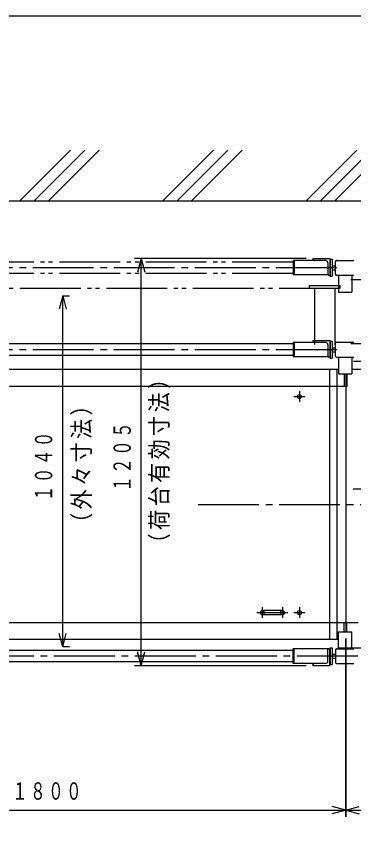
# Model space of a CAD drawing. Units: millimetres, scale not verified. Extents: x -7950 to 7710, y -5600 to 5443.
# Drawn here: x -659 to 340, y 3025 to 5443 of the extents above; entities that cross this region are included whole.
import ezdxf

# ---------------------------------------------------------------- set-up
doc = ezdxf.new("R2010")
doc.units = ezdxf.units.MM
doc.header["$LTSCALE"] = 20
for name, pattern in [('CHAIN2', [12, 9, -1, 1, -1]), ('DASHED2', [3, 2, -1]), ('DOUBLE_CHAIN2', [12.8, 9, -1, 0.6, -0.6, 0.6, -1])]:
    doc.linetypes.add(name, pattern=pattern)
for name, color, linetype in [('0-0_1', 1, 'Continuous'), ('0-2_3', 2, 'Continuous'), ('0-3_10', 7, 'Continuous')]:
    doc.layers.add(name, color=color, linetype=linetype)
doc.styles.add('ＭＳ ゴシック', font='')
doc.styles.get('ＭＳ ゴシック').set_extended_font_data('MS Gothic')

# ---------------------------------------------------------------- blocks, each defined once
blk = doc.blocks.new('D28')
at = {"layer": '0-0_1', "color": 4}
for p, q in [((7888.18, 10555.21), (7877.46, 10515.21)), ((7888.18, 10555.21), (7908.18, 10555.21)), ((7888.18, 10555.21), (7898.9, 10515.21)), ((7888.18, 9515.21), (7877.46, 9555.21)), ((7888.18, 9515.21), (7898.9, 9555.21))]:
    blk.add_line(p, q, dxfattribs=at)
blk.add_lwpolyline([(7908.18, 9515.21), (7888.18, 9515.21), (7888.18, 10555.21)], dxfattribs=at)
at = {"layer": '0-0_1', "color": 7, "insert": (7858.18, 9947.21), "char_height": 51.32, "attachment_point": 7, "rotation": 90, "style": 'ＭＳ ゴシック'}
blk.add_mtext('\\T1.17;\\W0.65;１０４０', dxfattribs=at)
blk = doc.blocks.new('D29')
at = {"layer": '0-0_1', "color": 4}
for p, q in [((8609.62, 10665.63), (8100.8, 10665.63)), ((8120.8, 10665.63), (8110.08, 10625.63)), ((8120.8, 9460.38), (8120.8, 10665.63)), ((8120.8, 10665.63), (8131.52, 10625.63)), ((8120.8, 9460.38), (8110.08, 9500.38)), ((8120.8, 9460.38), (8131.52, 9500.38)), ((8100.8, 9460.38), (8609.62, 9460.38))]:
    blk.add_line(p, q, dxfattribs=at)
at = {"layer": '0-0_1', "color": 7, "insert": (8090.8, 9975), "char_height": 51.32, "attachment_point": 7, "rotation": 90, "style": 'ＭＳ ゴシック'}
blk.add_mtext('\\T1.17;\\W0.65;１２０５', dxfattribs=at)
blk = doc.blocks.new('D32')
at = {"layer": '0-0_1', "color": 4}
for p, q in [((8726.84, 9539.73), (8726.84, 9011.62)), ((6926.84, 9011.62), (6926.84, 9516.73)), ((6926.84, 9031.62), (6966.84, 9042.34)), ((6926.84, 9031.62), (8726.84, 9031.62)), ((6926.84, 9031.62), (6966.84, 9020.9)), ((8726.84, 9031.62), (8686.84, 9042.34)), ((8726.84, 9031.62), (8686.84, 9020.9))]:
    blk.add_line(p, q, dxfattribs=at)
at = {"layer": '0-0_1', "color": 7, "insert": (7738.84, 9061.62), "char_height": 51.32, "attachment_point": 7, "style": 'ＭＳ ゴシック'}
blk.add_mtext('\\T1.17;\\W0.65;１８００', dxfattribs=at)
blk = doc.blocks.new('D33')
at = {"layer": '0-0_1', "color": 4}
for p, q in [((8726.84, 9011.62), (8726.84, 9539.73)), ((10322.14, 9516.73), (10322.14, 9011.62)), ((8726.84, 9031.62), (8766.84, 9042.34)), ((8726.84, 9031.62), (10322.14, 9031.62)), ((8726.84, 9031.62), (8766.84, 9020.9)), ((10322.14, 9031.62), (10282.14, 9042.34)), ((10322.14, 9031.62), (10282.14, 9020.9))]:
    blk.add_line(p, q, dxfattribs=at)
at = {"layer": '0-0_1', "color": 7, "insert": (9436.49, 9061.62), "char_height": 51.32, "attachment_point": 7, "style": 'ＭＳ ゴシック'}
blk.add_mtext('\\T1.17;\\W0.65;１５９５', dxfattribs=at)

msp = doc.modelspace()

# ---------------------------------------------------------------- linework, layer by layer
at = {"layer": '0-0_1', "color": 2}
for p, q in [((-648.98, 4896.73), (-498.98, 5046.73)), ((-606.55, 4896.73), (-456.55, 5046.73)), ((-564.12, 4896.73), (-414.12, 5046.73)), ((-224.71, 4896.73), (-74.71, 5046.73)), ((-182.29, 4896.73), (-32.29, 5046.73)), ((-139.86, 4896.73), (10.14, 5046.73)), ((199.55, 4896.73), (349.55, 5046.73)), ((241.98, 4896.73), (391.98, 5046.73)), ((284.4, 4896.73), (434.4, 5046.73))]:
    msp.add_line(p, q, dxfattribs=at)
at = {"layer": '0-0_1'}
for p, q in [((-6891.46, 4896.73), (3930.54, 4896.73)), ((257.12, 4476.93), (160.42, 4476.93)), ((160.42, 4476.93), (160.42, 4434.23)), ((163.62, 4476.93), (163.62, 4434.23)), ((219.62, 4482.93), (219.62, 4481.43)), ((219.62, 4482.93), (269.62, 4482.93)), ((269.62, 4482.93), (269.62, 4432.93)), ((270.62, 4480.58), (270.62, 4430.58)), ((276.62, 4480.58), (276.62, 4430.58)), ((286.22, 4436.68), (286.22, 4474.48)), ((289.32, 4477.58), (340.12, 4477.58)), ((160.42, 4472.58), (-3028.01, 4472.58)), ((263.62, 4470.43), (263.62, 4434.23)), ((160.42, 4438.58), (-3028.01, 4438.58)), ((263.62, 4434.23), (160.42, 4434.23)), ((268.12, 4432.93), (269.62, 4432.93)), ((289.32, 4433.58), (340.12, 4433.58)), ((294.72, 4433.58), (294.72, 4383.58)), ((334.72, 4433.58), (334.72, 4383.58)), ((294.72, 4396.73), (-4877.76, 4396.73)), ((268.6, 4396.23), (268.6, 3597.23)), ((289.95, 4396.23), (289.95, 3597.23)), ((294.72, 4383.58), (334.72, 4383.58)), ((312.34, 4383.58), (312.34, 4346.73)), ((316.84, 4383.58), (316.84, 3619.73)), ((319.84, 4383.58), (319.84, 4346.73)), ((958.29, 4396.73), (334.72, 4396.73)), ((319.84, 4346.73), (-3304.51, 4346.73)), ((129.34, 3682.73), (69.34, 3682.73)), ((69.34, 3670.73), (129.34, 3670.73)), ((353.64, 3646.73), (-3304.51, 3646.73)), ((312.34, 3619.73), (312.34, 3646.73)), ((319.84, 3619.73), (319.84, 3646.73)), ((294.72, 3619.73), (334.72, 3619.73)), ((294.72, 3569.73), (294.72, 3619.73)), ((334.72, 3569.73), (334.72, 3619.73)), ((294.72, 3596.73), (-3304.51, 3596.73)), ((160.42, 3564.73), (-3028.01, 3564.73)), ((263.62, 3569.08), (160.42, 3569.08)), ((160.42, 3526.38), (160.42, 3569.08)), ((163.62, 3526.38), (163.62, 3569.08)), ((263.62, 3532.88), (263.62, 3569.08)), ((268.12, 3570.38), (269.62, 3570.38)), ((269.62, 3520.38), (269.62, 3570.38)), ((270.62, 3572.73), (270.62, 3522.73)), ((276.62, 3572.73), (276.62, 3522.73)), ((286.22, 3566.63), (286.22, 3528.83)), ((289.32, 3569.73), (340.12, 3569.73)), ((160.42, 3530.73), (-3028.01, 3530.73)), ((257.12, 3526.38), (160.42, 3526.38)), ((219.62, 3520.38), (219.62, 3521.88)), ((219.62, 3520.38), (269.62, 3520.38)), ((289.32, 3525.73), (340.12, 3525.73))]:
    msp.add_line(p, q, dxfattribs=at)
at = {"layer": '0-0_1', "color": 2, "linetype": 'DOUBLE_CHAIN2'}
for p, q in [((257.12, 4719.63), (160.42, 4719.63)), ((160.42, 4719.63), (160.42, 4676.93)), ((163.62, 4719.63), (163.62, 4676.93)), ((219.62, 4725.63), (219.62, 4724.13)), ((219.62, 4725.63), (269.62, 4725.63)), ((269.62, 4725.63), (269.62, 4675.63)), ((270.62, 4723.28), (270.62, 4673.28)), ((276.62, 4723.28), (276.62, 4673.28)), ((286.22, 4679.38), (286.22, 4717.18)), ((289.32, 4720.28), (340.12, 4720.28)), ((160.42, 4715.28), (-3028.01, 4715.28)), ((263.62, 4713.13), (263.62, 4676.93)), ((160.42, 4681.28), (-3028.01, 4681.28)), ((263.62, 4676.93), (160.42, 4676.93)), ((268.12, 4675.63), (269.62, 4675.63)), ((289.32, 4676.28), (340.12, 4676.28)), ((294.72, 4676.28), (294.72, 4626.28)), ((334.72, 4676.28), (334.72, 4626.28)), ((209.57, 4636.73), (209.57, 4645.73)), ((299.57, 4645.73), (299.57, 4636.73)), ((224.57, 4636.73), (224.57, 4470.73)), ((284.57, 4636.73), (284.57, 4470.73)), ((294.72, 4626.28), (334.72, 4626.28)), ((338.83, 4042.99), (420.77, 4042.99))]:
    msp.add_line(p, q, dxfattribs=at)
at = {"layer": '0-0_1', "color": 2, "linetype": 'CHAIN2'}
for p, q in [((289.85, 4698.28), (-3332.24, 4698.28)), ((331.76, 4663.93), (413.64, 4663.93)), ((289.85, 4455.58), (-3332.24, 4455.58)), ((331.76, 4473.93), (413.64, 4473.93)), ((340.09, 4421.23), (1592.79, 4421.23)), ((179.34, 4332.73), (179.34, 4300.73)), ((163.34, 4316.73), (195.34, 4316.73)), ((-120.55, 3996.73), (3940.89, 3996.73)), ((53.34, 3676.73), (145.34, 3676.73)), ((69.34, 3692.73), (69.34, 3660.73)), ((129.34, 3692.73), (129.34, 3660.73)), ((163.34, 3676.73), (195.34, 3676.73)), ((179.34, 3692.73), (179.34, 3660.73)), ((293.07, 3572.23), (1598.19, 3572.23)), ((340.09, 3572.23), (1592.79, 3572.23)), ((352.28, 3547.73), (-3356.96, 3547.73))]:
    msp.add_line(p, q, dxfattribs=at)
at = {"layer": '0-0_1'}
for centre in [(179.34, 4316.73), (179.34, 3676.73)]:
    msp.add_circle(centre, 6, dxfattribs=at)
at = {"layer": '0-0_1', "color": 2, "linetype": 'DOUBLE_CHAIN2'}
for centre, radius, start, end in [((224.12, 4724.13), 4.5, 180, 270), ((257.12, 4713.13), 6.5, 0, 90), ((289.32, 4717.18), 3.1, 90.00722, 180.01083), ((268.12, 4680.13), 4.5, 180, 270), ((289.32, 4679.38), 3.1, 180.00722, 269.99278)]:
    msp.add_arc(centre, radius, start, end, dxfattribs=at)
at = {"layer": '0-0_1'}
for centre, radius, start, end in [((224.12, 4481.43), 4.5, 180, 270), ((257.12, 4470.43), 6.5, 0, 90), ((289.32, 4474.48), 3.1, 90.00722, 179.99278), ((268.12, 4437.43), 4.5, 180, 270), ((289.32, 4436.68), 3.1, 180.00722, 269.99278), ((69.34, 3676.73), 6, 90, 270), ((129.34, 3676.73), 6, 270, 90), ((268.12, 3565.88), 4.5, 90, 180), ((289.32, 3566.63), 3.1, 90.00722, 180.01083), ((257.12, 3532.88), 6.5, 270, 0), ((224.12, 3521.88), 4.5, 90, 180), ((289.32, 3528.83), 3.1, 180.00722, 269.99278)]:
    msp.add_arc(centre, radius, start, end, dxfattribs=at)
at = {"layer": '0-0_1', "color": 2, "linetype": 'DASHED2'}
for centre, start, end in [((69.34, 3676.73), 270, 90), ((129.34, 3676.73), 90, 270)]:
    msp.add_arc(centre, 6, start, end, dxfattribs=at)
at = {"layer": '0-2_3', "linetype": 'DOUBLE_CHAIN2'}
for p, q in [((270.62, 4723.28), (276.62, 4723.28)), ((276.62, 4704.28), (286.22, 4704.28)), ((276.62, 4692.28), (286.22, 4692.28)), ((270.62, 4673.28), (276.62, 4673.28)), ((209.57, 4645.73), (299.57, 4645.73)), ((299.57, 4636.73), (-3268.16, 4636.73))]:
    msp.add_line(p, q, dxfattribs=at)
at = {"layer": '0-2_3', "color": 1}
for p, q in [((270.62, 4480.58), (276.62, 4480.58)), ((276.62, 4461.58), (286.22, 4461.58)), ((270.62, 4430.58), (276.62, 4430.58)), ((276.62, 4449.58), (286.22, 4449.58)), ((270.62, 3572.73), (276.62, 3572.73)), ((276.62, 3553.73), (286.22, 3553.73)), ((276.62, 3541.73), (286.22, 3541.73)), ((270.62, 3522.73), (276.62, 3522.73))]:
    msp.add_line(p, q, dxfattribs=at)
at = {"layer": '0-3_10'}
msp.add_lwpolyline([(-7950, -5600), (7710, -5600), (7710, 5443.2), (-7950, 5443.2)], close=True, dxfattribs=at)

# ---------------------------------------------------------------- block references
at = {"layer": '0-0_1'}
for name in ['D29', 'D28', 'D32', 'D33']:
    msp.add_blockref(name, (-8410, -5940), dxfattribs=at)

# ---------------------------------------------------------------- texts
at = {"layer": '0-0_1', "color": 7, "char_height": 51.32, "attachment_point": 7, "rotation": 90, "style": 'ＭＳ ゴシック'}
for s, insert in [('\\T1.17;\\W0.85;（荷台有効寸法）', (-203.58, 3852.1)), ('\\T1.17;\\W0.85;（外々寸法）', (-433.55, 3912.62))]:
    msp.add_mtext(s, dxfattribs=dict(at, insert=insert))

doc.saveas('drawing.dxf')
